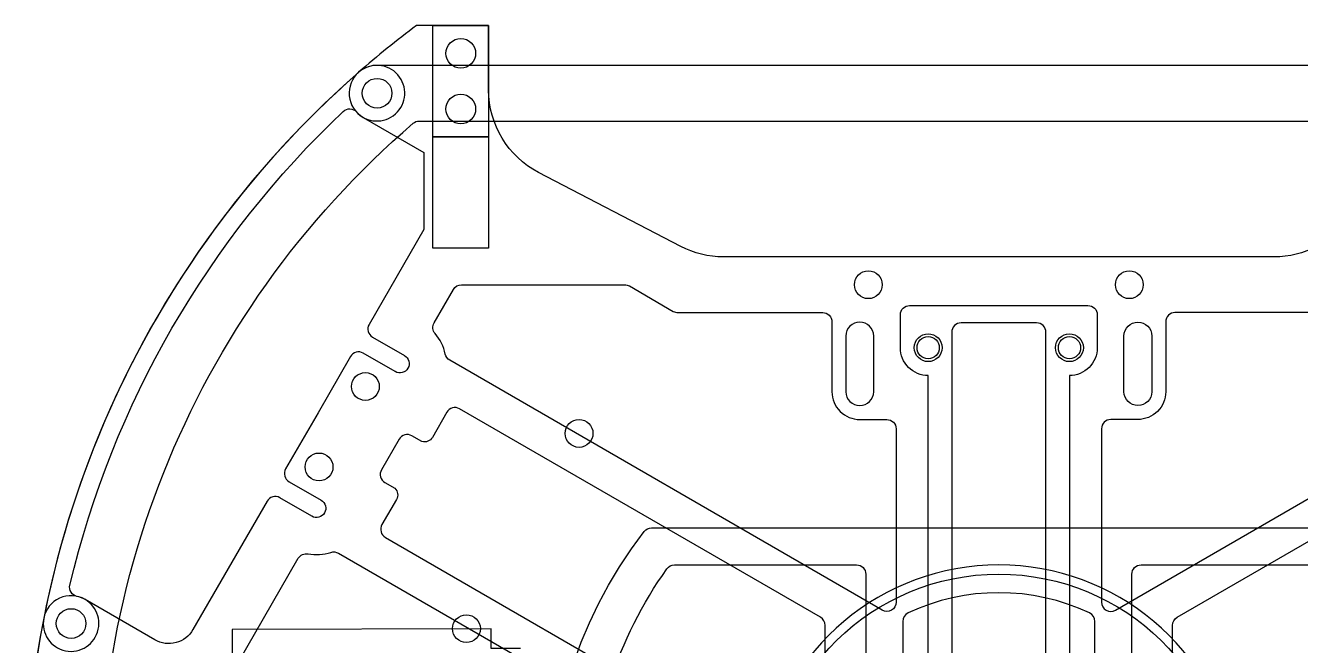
# Model space of a CAD drawing. Header units: inches. Extents: x 0 to 210, y 0 to 179.
# Drawn here: x 0 to 137.5, y 112.1 to 178.9 of the extents above; entities that cross this region are included whole.
import ezdxf

# ---------------------------------------------------------------- set-up
doc = ezdxf.new("R2010")
doc.units = ezdxf.units.IN
doc.header["$MEASUREMENT"] = 0
for name, color, linetype in [('4段目', 71, 'Continuous'), ('カバー', 6, 'Continuous'), ('カメラ', 7, 'Continuous'), ('基板', 4, 'Continuous'), ('穴', 3, 'Continuous'), ('部品', 2, 'Continuous')]:
    doc.layers.add(name, color=color, linetype=linetype)

msp = doc.modelspace()

# ---------------------------------------------------------------- linework, layer by layer
for points in [[(139.31, 155.13, -0.120508), (134.7, 154), (75.3, 154, -0.120508), (70.69, 155.13), (55.35, 163.11, -0.279742), (49.96, 171.98), (49.96, 178.94), (42.19, 178.94, 0.019111), (35.94, 173.9, 0.514357), (36.42, 169.04), (42.96, 165.26), (42.96, 156.95), (37.06, 146.73, 0.414214), (37.43, 145.36), (40.89, 143.36, -0.414214), (41.26, 141.99), (41.26, 141.99, -0.414214), (39.89, 141.63), (36.43, 143.63, 0.414214), (35.06, 143.26), (31.56, 137.2), (28.06, 131.14, 0.414214), (28.43, 129.77), (31.89, 127.77, -0.414214), (32.26, 126.4), (32.26, 126.4, -0.414214), (30.89, 126.04), (27.43, 128.04, 0.414214), (26.06, 127.67), (18.06, 113.82, -0.414301), (13.96, 112.72), (6.42, 117.08, 0.514436), (1.97, 115.06, 0.340828), (59.23, 0.3, 0.113242)], [(109.08, 103.57, 0.414214), (110.08, 104.57), (110.08, 137.13), (110.08, 145.88, 0.414214), (109.08, 146.88), (100.92, 146.88, 0.414214), (99.92, 145.88), (99.92, 137.13), (99.92, 104.57, 0.414214), (100.92, 103.57), (109.08, 103.57)]]:
    msp.add_lwpolyline(points, format="xyb")
for points in [[(87, 147), (87, 139.47, 0.414214), (90, 136.47), (92.92, 136.47, -0.414214), (93.92, 135.47), (93.92, 116.79, -0.57735), (92.42, 115.92), (45.76, 142.86, -0.213422), (45.29, 143.52, 0.125968), (44.19, 145.74, -0.317837), (44.09, 146.89), (46.17, 150.5, -0.267949), (47.03, 151), (64.65, 151, -0.131652), (65.15, 150.87), (69.88, 148.13, 0.131652), (70.38, 148), (86, 148, -0.414214)], [(123, 147), (123, 139.47, -0.414214), (120, 136.47), (117.08, 136.47, 0.414214), (116.08, 135.47), (116.08, 116.79, 0.57735), (117.58, 115.92), (164.24, 142.86, 0.213422), (164.71, 143.52, -0.125968), (165.81, 145.74, 0.317837), (165.91, 146.89), (163.83, 150.5, 0.267949), (162.97, 151), (145.35, 151, 0.131652), (144.85, 150.87), (140.12, 148.13, -0.131652), (139.62, 148), (124, 148, 0.414214)], [(42.76, 134.09), (41.67, 134.72, 0.414214), (40.31, 134.35), (38.4, 131.05, 0.414214), (38.77, 129.68), (39.85, 129.06, -0.341999), (40.02, 127.85), (38.45, 125.14, 0.414214), (38.82, 123.77), (73.04, 104.01, 0.131652), (73.54, 103.88), (85.26, 103.88, 0.414214), (86.26, 104.88), (86.26, 114.28, 0.267949), (85.76, 115.15), (46.82, 137.63, 0.414214), (45.45, 137.26), (43.89, 134.55, -0.341999)], [(167.24, 134.09), (168.33, 134.72, -0.414214), (169.69, 134.35), (171.6, 131.05, -0.414214), (171.23, 129.68), (170.15, 129.06, 0.341999), (169.98, 127.85), (171.55, 125.14, -0.414214), (171.18, 123.77), (136.96, 104.01, -0.131652), (136.46, 103.88), (124.74, 103.88, -0.414214), (123.74, 104.88), (123.74, 114.28, -0.267949), (124.24, 115.15), (163.18, 137.63, -0.414214), (164.55, 137.26), (166.11, 134.55, 0.341999)], [(33.76, 122.07), (62.04, 105.75, -0.767327), (61.54, 103.88), (20.98, 103.88, -0.57735), (20.12, 105.38), (29.43, 121.51, -0.317837), (30.48, 121.99, 0.125968), (32.95, 122.15, -0.213422)]]:
    msp.add_lwpolyline(points, format="xyb", close=True)
at = {"layer": '4段目'}
for points in [[(174.06, 173.9, 0.181382), (172.08, 174.64), (37.72, 174.64), (37.72, 174.64, 0.163655), (35.95, 173.9, 0.537546), (59.23, 0.3, 0.113242), (60.54, 0), (149.46, 0, 0.113242), (150.77, 0.3, 0.537546), (174.05, 173.9)], [(63.07, 108.15, -0.078219), (69.2, 120.38, -0.242162), (70.01, 120.8), (89.65, 120.8, -0.414214), (90.65, 119.8), (90.65, 103.78, -0.351266)], [(146.93, 81.45, -0.124113), (135.59, 63.17, -0.194568), (134.89, 62.89), (108, 62.89, -0.414214), (107, 63.89), (107, 79.08, -0.360068), (107.81, 80.06, 0.384235), (119.95, 96.07, -0.331788), (120.58, 97.09, 0.73979), (120.13, 102.81, -0.351266), (119.35, 103.78), (119.35, 119.8, -0.414214), (120.35, 120.8), (139.99, 120.8, -0.242162)]]:
    msp.add_lwpolyline(points, format="xyb", dxfattribs=at)
for points in [[(42.47, 168.64), (167.53, 168.64, -0.179218), (168.18, 168.4, -0.245699), (201.49, 84.9, -0.384572), (200.5, 84), (175.5, 84, 0.414214), (174.5, 83), (174.5, 46, -0.414214), (173.5, 45), (161.5, 45, 0.414214), (160.5, 44), (160.5, 15.25, -0.048784), (144.03, 6), (65.97, 6, -0.048784), (49.5, 15.25), (49.5, 44, 0.414214), (48.5, 45), (36.5, 45, -0.414214), (35.5, 46), (35.5, 83, 0.414214), (34.5, 84), (9.5, 84, -0.384572), (8.51, 84.9, -0.245699), (41.82, 168.4, -0.179218)], [(150.25, 77.7, -0.117299), (137.7, 59.15, -0.187753), (137.03, 58.89), (72.97, 58.89, -0.187753), (72.3, 59.15, -0.389926), (66.75, 124.41, -0.232049), (67.54, 124.8), (142.46, 124.8, -0.232049), (143.25, 124.41, -0.075809), (150.34, 111.66, -0.181311)], [(94.65, 114.71), (94.65, 107.78, 0.611389), (96.23, 106.97, -0.32265), (113.77, 106.97, 0.611389), (115.35, 107.78), (115.35, 114.71, 0.290742), (114.78, 115.62, 0.223109), (95.22, 115.62, 0.290742)]]:
    msp.add_lwpolyline(points, format="xyb", close=True, dxfattribs=at)
at = {"layer": 'カバー'}
for points in [[(4.79, 118.62, -0.146169), (34.28, 169.68, -0.419969), (35.7, 169.63, 2.38113), (35.95, 173.9, 0.166257), (1.97, 115.06, 2.38113), (5.55, 117.41, -0.419969)], [(112.62, 109.11, -0.414214), (115.62, 106.11), (115.62, 102.57, -0.414214), (114.62, 101.57), (105, 101.57), (95.38, 101.57, -0.414214), (94.38, 102.57), (94.38, 106.11, -0.414214), (97.38, 109.11), (97.38, 141.21, -0.414214), (94.38, 144.21), (94.38, 147.76, -0.414214), (95.38, 148.76), (105, 148.76), (114.62, 148.76, -0.414214), (115.62, 147.76), (115.62, 144.21, -0.414214), (112.62, 141.21)], [(99.92, 137.85), (99.92, 104.57, 0.414214), (100.92, 103.57), (105, 103.57), (109.08, 103.57, 0.414214), (110.08, 104.57), (110.08, 112.6), (110.08, 145.88, 0.414214), (109.08, 146.88), (105, 146.88), (100.92, 146.88, 0.414214), (99.92, 145.88)]]:
    msp.add_lwpolyline(points, format="xyb", close=True, dxfattribs=at)
for centre in [(97.38, 144.21), (112.62, 144.21)]:
    msp.add_circle(centre, 1.2, dxfattribs=at)
at = {"layer": 'カメラ'}
msp.add_lwpolyline([(77.81, 98.69, 0.619201), (73, 96.3), (73, 93.3, 0.619201), (77.81, 90.91, -0.560348), (79.4, 90.28, 0.331688), (102.02, 68.97, -0.380901), (102.9, 67.98), (102.9, 61.98), (103.9, 61.98), (103.9, 69.82, -45.443544), (106.1, 69.82), (106.1, 61.98), (107.1, 61.98), (107.1, 67.98, -0.380901), (107.98, 68.97, 0.331688), (130.6, 90.28, -0.560348), (132.19, 90.91, 0.619201), (137, 93.3), (137, 96.3, 0.619201), (132.19, 98.69, -0.560348), (130.6, 99.32, 0.838991), (79.4, 99.32, -0.560348)], format="xyb", close=True, dxfattribs=at)
at = {"layer": '基板'}
msp.add_lwpolyline([(53.4, 111.8), (50.22, 111.8), (50.22, 113.9), (22.3, 113.84), (22.3, 86.23), (50.22, 86.23), (50.22, 88.18), (52.7, 88.24, 0.414212), (56.32, 91.61)], format="xyb", dxfattribs=at)
at = {"layer": '穴'}
for points in [[(91.5, 139.47), (91.5, 145.47, 1), (88.5, 145.47), (88.5, 139.47, 1)], [(118.5, 139.47), (118.5, 145.47, -1), (121.5, 145.47), (121.5, 139.47, -1)]]:
    msp.add_lwpolyline(points, format="xyb", close=True, dxfattribs=at)
for centre, radius in [((46.96, 175.94), 1.6), ((37.93, 171.64), 1.6), ((46.96, 169.94), 1.6), ((90.92, 151), 1.5), ((119.08, 151), 1.5), ((97.38, 144.21), 1.5), ((112.62, 144.21), 1.5), ((36.67, 140.03), 1.5), ((59.72, 134.97), 1.5), ((31.67, 131.36), 1.5), ((4.92, 114.48), 1.6), ((47.57, 113.93), 1.5)]:
    msp.add_circle(centre, radius, dxfattribs=at)
at = {"layer": '部品'}
for points in [[(49.96, 166.94), (43.96, 166.94), (43.96, 169.94), (43.96, 178.94), (49.96, 178.94)], [(49.96, 154.94), (43.96, 154.94), (43.96, 157.94), (43.96, 166.94), (49.96, 166.94)]]:
    msp.add_lwpolyline(points, close=True, dxfattribs=at)

doc.saveas('drawing.dxf')
